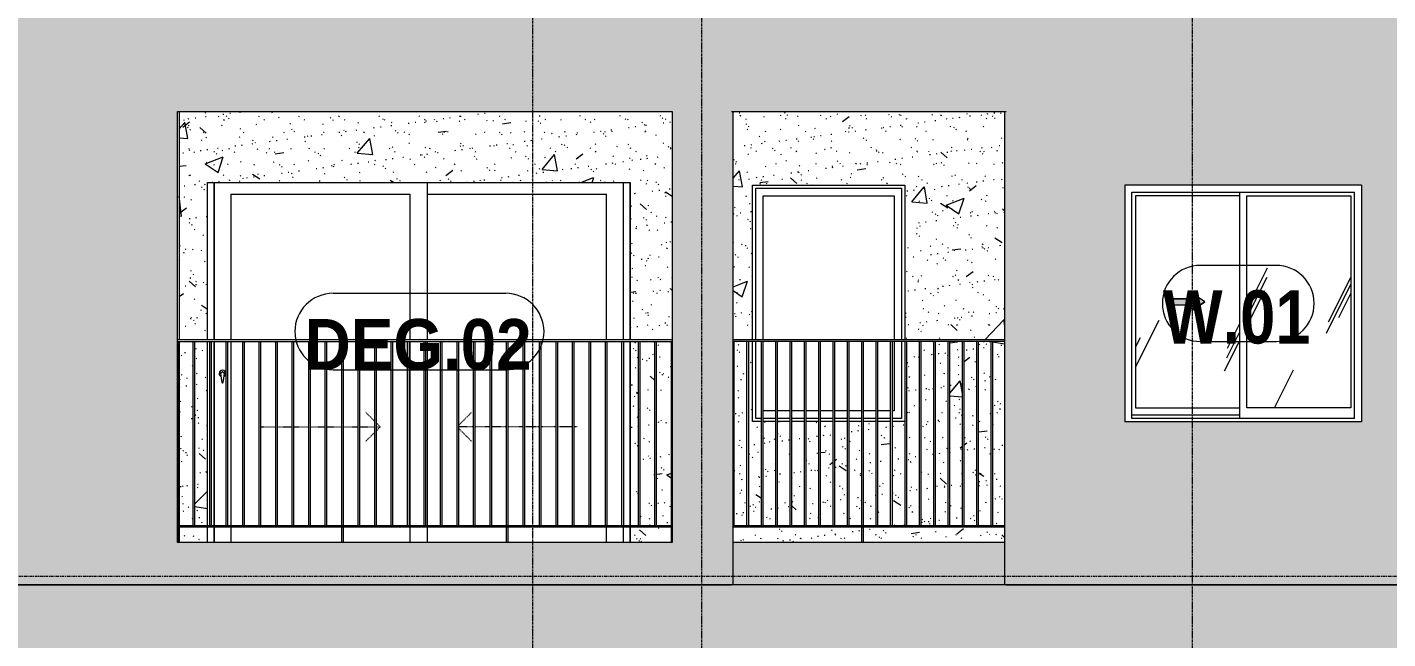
# Model space of a CAD drawing. Header units: millimetres. Extents: x 9199 to 175431, y -4466 to 35300.
# Drawn here: x 21548 to 29592, y 15430 to 19049 of the extents above; entities that cross this region are included whole.
import ezdxf

# ---------------------------------------------------------------- set-up
doc = ezdxf.new("R2010")
doc.units = ezdxf.units.MM
for name, pattern in [('1 NÉT CALL OUT', [6, 3, -3]), ('Centre', [31.75, 6.35, -4.7625, 15.875, -4.7625]), ('Dash', [6, 3, -3]), ('Grid Line', [22.225, 12.7, -3.175, 3.175, -3.175])]:
    doc.linetypes.add(name, pattern=pattern)
for name, color, linetype, lineweight in [('0-1', 7, 'Continuous', 5), ('A-DETL-GENF', 92, 'Continuous', 9), ('A-DETL-GENF-1', 92, '1 NÉT CALL OUT', 9), ('A-DOOR', 31, 'Continuous', 9), ('A-DOOR-FRAM', 31, 'Continuous', 9), ('A-DOOR-HDLN', 31, 'Dash', 18), ('A-DOOR-IDEN', 31, 'Continuous', 9), ('A-FLOR-HRAL', 11, 'Continuous', 9), ('A-FLOR-HRAL-1', 253, 'Continuous', 9), ('A-FLOR-LEVL-2', 51, 'Centre', 9), ('A-GLAZ', 151, 'Continuous', 9), ('A-GLAZ-1', 253, 'Continuous', 9), ('A-GLAZ-2', 7, 'Continuous', 9), ('A-GLAZ-3', 7, '1 NÉT CALL OUT', 9), ('A-GLAZ-IDEN', 152, 'Continuous', 9), ('A-WALL', 113, 'Continuous', 9), ('A-WALL-PATT', 111, 'Continuous', 9), ('A-WALL-PATT-1', 9, 'Continuous', 9), ('A-WALL-PATT-2', 111, 'Continuous', 5), ('I-WALL', 2, 'Continuous', 9), ('I-WALL-1', 7, 'Continuous', 9), ('S-GRID-1', 1, 'Grid Line', 9)]:
    doc.layers.add(name, color=color, linetype=linetype, lineweight=lineweight)
doc.styles.add('Arial_B_1', font='arialbd.ttf', dxfattribs={"width": 0.85, "height": 315})
doc.styles.add('Arial_B_2', font='arialbd.ttf', dxfattribs={"width": 0.9, "height": 300})
pattern_1 = [(50, (51388.9, 1200), (1093.104, -95.634), [114.3, -1257.3]), (355, (51388.9, 1200), (-211.457, 1146.34), [91.44, -1005.84]), (100.451, (51480, 1192), (881.656, 1050.7), [97.14, -1068.54]), (46.184, (51389, 1504.8), (1626.475, -252.257), [171.45, -1885.95]), (96.636, (51524.5, 1483.8), (1424.416, 1484.565), [145.71, -1602.81]), (351.184, (51389, 1504.8), (1424.43, 1484.55), [137.16, -1508.76]), (21, (51541.3, 1428.6), (909.686, -613.59), [114.3, -1257.3]), (326, (51541.3, 1428.6), (370.812, 1105.13), [91.44, -1005.84]), (71.451, (51617.1, 1377.5), (1280.503, 491.528), [97.14, -1068.54]), (37.5, (51388.93, 1200), (18.5313, 507.3303), [50.292, -943.356, 50.292, -970.788, -1009.65]), (37.5, (51388.93, 1200), (18.5313, 507.3303), [-2014.728, 50.292, -959.358]), (7.5, (51388.93, 1200), (400.918, 601.084), [50.292, -531.876, 50.292, -920.496, -384.81]), (7.5, (51388.93, 1200), (400.918, 601.084), [-1552.956, 50.292, -334.518]), (327.5, (51049.1, 1200), (813.545, -34.3737), [50.292, -330.708, 50.292, -1138.428, -1577.34]), (327.5, (51049.1, 1200), (813.545, -34.3737), [-1569.72, 50.292, -1527.048]), (317.5, (50896.7, 1200), (888.775, 152.56), [50.292, -445.008, 50.292, -739.14, -1120.14]), (317.5, (50896.7, 1200), (888.775, 152.56), [-1284.732, 50.292, -1069.848])]
pattern_2 = [(37.5, (51388.93, 1200), (-4.79953, 146.8239), [5.029, -110.795, 5.029, -124.511, -123.825]), (37.5, (51388.93, 1200), (-4.79953, 146.8239), [-245.364, 5.029, -118.796]), (7.5, (51388.93, 1200), (134.8574, 215.0472), [5.029, -57.455, 5.029, -99.365, -40.005]), (7.5, (51388.93, 1200), (134.8574, 215.0472), [-166.878, 5.029, -34.976]), (327.5, (51295.21, 1200), (237.29776, 0.4316), [5.029, -33.071, 5.029, -132.131, -179.07]), (327.5, (51295.21, 1200), (237.29776, 0.4316), [-175.26, 5.029, -174.041]), (317.5, (51295.2, 1200), (229.067, 66.8792), [5.029, -14.021, 5.029, -84.887, -102.87]), (317.5, (51295.2, 1200), (229.067, 66.8792), [-108.966, 5.029, -97.841])]
pattern_3 = [(63.435, (53179.2, 1304.34), (-0.001, 1524.001), [532.46, -2875.304]), (63.435, (51655.2, 1304.34), (-0.001, 1524.001), [532.46, -2875.304]), (63.435, (53908.74, 1598.8), (-0.001, 1524.001), [532.46, -2875.304]), (63.435, (52384.74, 1598.8), (-0.001, 1524.001), [532.46, -2875.304]), (63.435, (53798.3, 1494.84), (-0.001, 1524.001), [532.46, -2875.304]), (63.435, (52274.3, 1494.84), (-0.001, 1524.001), [532.46, -2875.304]), (63.435, (53685.8, 2090.1), (-0.001, 1524.001), [258.8, -3148.965]), (63.435, (52161.8, 2090.1), (-0.001, 1524.001), [258.8, -3148.965]), (63.435, (53612.15, 1997.95), (-0.001, 1524.001), [532.46, -2875.304]), (63.435, (52088.15, 1997.95), (-0.001, 1524.001), [532.46, -2875.304]), (63.435, (53625.14, 2064.1), (-0.001, 1524.001), [532.46, -2875.304]), (63.435, (52101.14, 2064.1), (-0.001, 1524.001), [532.46, -2875.304]), (63.435, (53010.3, 1773.94), (-0.001, 1524.001), [532.46, -2875.304]), (63.435, (51486.3, 1773.94), (-0.001, 1524.001), [532.46, -2875.304]), (63.435, (53023.3, 1851.9), (-0.001, 1524.001), [532.46, -2875.304]), (63.435, (51499.3, 1851.9), (-0.001, 1524.001), [532.46, -2875.304]), (63.435, (53026.8, 1908.1), (-0.001, 1524.001), [532.46, -2875.304]), (63.435, (51502.8, 1908.1), (-0.001, 1524.001), [532.46, -2875.304])]

# ---------------------------------------------------------------- blocks, each defined once
blk = doc.blocks.new('M_Fixed - 900 x 1400-901190-TKCS_MẶT ĐỨNG HƯỚNG ĐÔNG')
at = {"layer": 'A-GLAZ-2'}
for p, q in [((25855.9, 7000), (25855.9, 7896)), ((25855.9, 7896), (26717.9, 7896)), ((26717.9, 7896), (26717.9, 7000)), ((25899.9, 7000), (25899.9, 7852)), ((25899.9, 7852), (26673.9, 7852)), ((26673.9, 7852), (26673.9, 7000)), ((25855.9, 6534), (25855.9, 6990)), ((25899.9, 6578), (25899.9, 6990)), ((26673.9, 6990), (26673.9, 6578)), ((26717.9, 6990), (26717.9, 6534)), ((25888.4, 6534), (25855.9, 6534)), ((25973.3, 6534), (25898.4, 6534)), ((25973.3, 6578), (25899.9, 6578)), ((26058.3, 6578), (25983.3, 6578)), ((26058.3, 6534), (25983.3, 6534)), ((26143.2, 6578), (26068.3, 6578)), ((26143.2, 6534), (26068.3, 6534)), ((26228.2, 6578), (26153.2, 6578)), ((26228.2, 6534), (26153.2, 6534)), ((26313.1, 6578), (26238.2, 6578)), ((26313.1, 6534), (26238.2, 6534)), ((26398, 6578), (26323.1, 6578)), ((26398, 6534), (26323.1, 6534)), ((26483, 6578), (26408, 6578)), ((26483, 6534), (26408, 6534)), ((26567.9, 6578), (26493, 6578)), ((26567.9, 6534), (26493, 6534)), ((26652.9, 6578), (26577.9, 6578)), ((26652.9, 6534), (26577.9, 6534)), ((26673.9, 6578), (26662.9, 6578)), ((26717.9, 6534), (26662.9, 6534))]:
    blk.add_line(p, q, dxfattribs=at)
blk = doc.blocks.new('Railing - 10mm-901206-TKCS_MẶT ĐỨNG HƯỚNG ĐÔNG')
at = {"layer": 'A-FLOR-HRAL-1'}
for p, q in [((51816.4, 5900), (51816.4, 6990)), ((51826.4, 5900), (51826.4, 6990))]:
    blk.add_line(p, q, dxfattribs=at)
blk = doc.blocks.new('Railing - 50 x 10mm-901224-TKCS_MẶT ĐỨNG HƯỚNG ĐÔNG')
at = {"layer": 'A-FLOR-HRAL-1'}
for p, q in [((52580.9, 6990), (52590.9, 6990)), ((52580.9, 5800), (52580.9, 6990)), ((52590.9, 5800), (52590.9, 6990))]:
    blk.add_line(p, q, dxfattribs=at)
blk = doc.blocks.new('Railing - 10mm-V14-TKCS_MẶT ĐỨNG HƯỚNG ĐÔNG')
at = {"layer": 'A-FLOR-HRAL-1'}
blk.add_line((45145.352937, 5900), (45145.352937, 6990), dxfattribs=at)
blk = doc.blocks.new('Railing - Railing-884635-TKCS_MẶT ĐỨNG HƯỚNG ĐÔNG')
at = {"layer": 'A-FLOR-HRAL-1'}
for p, q in [((25721.9, 5900), (27326.9, 5900)), ((27326.9, 5890), (25721.9, 5890))]:
    blk.add_line(p, q, dxfattribs=at)
at = {"extrusion": (0, 0, -1), "zscale": -1}
for name, p in [('Railing - 10mm-V14-TKCS_MẶT ĐỨNG HƯỚNG ĐÔNG', (-70873.9, 0)), ('Railing - 10mm-901206-TKCS_MẶT ĐỨNG HƯỚNG ĐÔNG', (-77629.9, 0)), ('Railing - 10mm-901206-TKCS_MẶT ĐỨNG HƯỚNG ĐÔNG', (-77714.8, 0)), ('Railing - 10mm-901206-TKCS_MẶT ĐỨNG HƯỚNG ĐÔNG', (-77799.8, 0)), ('Railing - 10mm-901206-TKCS_MẶT ĐỨNG HƯỚNG ĐÔNG', (-77884.7, 0)), ('Railing - 10mm-901206-TKCS_MẶT ĐỨNG HƯỚNG ĐÔNG', (-77969.7, 0)), ('Railing - 10mm-901206-TKCS_MẶT ĐỨNG HƯỚNG ĐÔNG', (-78054.6, 0)), ('Railing - 10mm-901206-TKCS_MẶT ĐỨNG HƯỚNG ĐÔNG', (-78139.5, 0)), ('Railing - 10mm-901206-TKCS_MẶT ĐỨNG HƯỚNG ĐÔNG', (-78224.5, 0)), ('Railing - 50 x 10mm-901224-TKCS_MẶT ĐỨNG HƯỚNG ĐÔNG', (-79073.9, 0)), ('Railing - 10mm-901206-TKCS_MẶT ĐỨNG HƯỚNG ĐÔNG', (-78394.4, 0)), ('Railing - 10mm-901206-TKCS_MẶT ĐỨNG HƯỚNG ĐÔNG', (-78479.3, 0)), ('Railing - 10mm-901206-TKCS_MẶT ĐỨNG HƯỚNG ĐÔNG', (-78564.2, 0)), ('Railing - 10mm-901206-TKCS_MẶT ĐỨNG HƯỚNG ĐÔNG', (-78649.2, 0)), ('Railing - 10mm-901206-TKCS_MẶT ĐỨNG HƯỚNG ĐÔNG', (-78734.1, 0)), ('Railing - 10mm-901206-TKCS_MẶT ĐỨNG HƯỚNG ĐÔNG', (-78819.1, 0)), ('Railing - 10mm-901206-TKCS_MẶT ĐỨNG HƯỚNG ĐÔNG', (-78904, 0)), ('Railing - 10mm-901206-TKCS_MẶT ĐỨNG HƯỚNG ĐÔNG', (-78988.9, 0)), ('Railing - 10mm-901206-TKCS_MẶT ĐỨNG HƯỚNG ĐÔNG', (-79073.9, 0))]:
    blk.add_blockref(name, p, dxfattribs=at)
blk = doc.blocks.new('Top Rail Type - Top Rail_Internal_-884636-TKCS_MẶT ĐỨNG HƯỚNG ĐÔNG')
at = {"layer": 'A-FLOR-HRAL-1'}
for p, q in [((27326.9, 7000), (25721.9, 7000)), ((27326.9, 6990), (25721.9, 6990))]:
    blk.add_line(p, q, dxfattribs=at)
blk = doc.blocks.new('NCV_TKTC_TANG 5_rvt-1-TKCS_MẶT ĐỨNG HƯỚNG ĐÔNG')
at = {"layer": 'A-WALL-PATT-1'}
h = blk.add_hatch(dxfattribs=at)
h.set_pattern_fill('FP_2', color=256, style=0, pattern_type=2)
h.set_pattern_definition(pattern_1)
h.paths.add_polyline_path([(25356.9, 16000), (25356.9, 16090), (25113.5, 16090), (25113.5, 16000)])
h.paths.add_polyline_path([(22457.9, 16000), (22613.5, 16000), (22613.5, 16090), (22446.9, 16090), (22446.9, 16000)])
h.paths.add_polyline_path([(25172, 16100), (25259.5, 16100), (25259.5, 17190), (25172, 17190), (25172, 16131.9)])
h.paths.add_polyline_path([(22613.5, 16100), (22613.5, 17190), (22539.8, 17190), (22539.8, 16100)])
h.paths.add_polyline_path([(25162, 16100), (25162, 17190), (25113.5, 17190), (25113.5, 16100)])
h.paths.add_polyline_path([(22529.8, 16100), (22529.8, 17190), (22446.9, 17190), (22446.9, 16100), (22518.8, 16100)])
h.paths.add_polyline_path([(25269.5, 16100), (25356.9, 16100), (25356.9, 17190), (25269.5, 17190), (25269.5, 16803.4)])
h.paths.add_polyline_path([(22545.6, 17200), (22613.5, 17200), (22613.5, 18130), (25113.5, 18130), (25113.5, 17200), (25361.9, 17200), (25361.9, 18550), (22446.9, 18550), (22446.9, 17200)])
h = blk.add_hatch(dxfattribs=at)
h.set_pattern_fill('FP_3', color=256, style=0, pattern_type=2)
h.set_pattern_definition(pattern_2)
h.paths.add_polyline_path([(25356.9, 16000), (25356.9, 16090), (25113.5, 16090), (25113.5, 16000)])
h.paths.add_polyline_path([(22457.9, 16000), (22613.5, 16000), (22613.5, 16090), (22446.9, 16090), (22446.9, 16000)])
h.paths.add_polyline_path([(25172, 16100), (25259.5, 16100), (25259.5, 17190), (25172, 17190), (25172, 16131.9)])
h.paths.add_polyline_path([(22613.5, 16100), (22613.5, 17190), (22539.8, 17190), (22539.8, 16100)])
h.paths.add_polyline_path([(25162, 16100), (25162, 17190), (25113.5, 17190), (25113.5, 16100)])
h.paths.add_polyline_path([(22529.8, 16100), (22529.8, 17190), (22446.9, 17190), (22446.9, 16100), (22518.8, 16100)])
h.paths.add_polyline_path([(25269.5, 16100), (25356.9, 16100), (25356.9, 17190), (25269.5, 17190), (25269.5, 16803.4)])
h.paths.add_polyline_path([(22545.6, 17200), (22613.5, 17200), (22613.5, 18130), (25113.5, 18130), (25113.5, 17200), (25361.9, 17200), (25361.9, 18550), (22446.9, 18550), (22446.9, 17200)])
h = blk.add_hatch(dxfattribs=at)
h.set_pattern_fill('FP_2', color=256, style=0, pattern_type=2)
h.set_pattern_definition(pattern_1)
h.paths.add_polyline_path([(25721.9, 16000), (26483, 16000), (26483, 16090), (25721.9, 16090), (25721.9, 16031.2)])
h.paths.add_polyline_path([(26791.7, 16000), (27326.9, 16000), (27326.9, 16090), (26493, 16090), (26493, 16000)])
h.paths.add_polyline_path([(26662.9, 16100), (26737.8, 16100), (26736.9, 16715), (26662.9, 16715), (26662.9, 16651.9)])
h.paths.add_polyline_path([(26747.8, 16100), (26822.7, 16100), (26822.7, 17190), (26747.8, 17190), (26747.8, 16699.1)])
h.paths.add_polyline_path([(26652.9, 16100), (26652.9, 16715), (26577.9, 16715), (26577.9, 16100)])
h.paths.add_polyline_path([(25803.5, 16100), (25803.5, 17190), (25728.5, 17190), (25728.5, 16100), (25755.2, 16100)])
h.paths.add_polyline_path([(25813.5, 16100), (25888.4, 16100), (25888.4, 16715), (25836.9, 16715), (25836.9, 17190), (25813.5, 17190), (25813.5, 16538.5)])
h.paths.add_polyline_path([(26567.9, 16100), (26567.9, 16715), (26493, 16715), (26493, 16100)])
h.paths.add_polyline_path([(25898.4, 16100), (25973.3, 16100), (25973.3, 16715), (25898.4, 16715)])
h.paths.add_polyline_path([(26015.3, 16100), (26058.3, 16100), (26058.3, 16715), (25983.3, 16715), (25983.3, 16100)])
h.paths.add_polyline_path([(26408, 16100), (26483, 16100), (26483, 16715), (26408, 16715), (26408, 16434.7)])
h.paths.add_polyline_path([(26398, 16100), (26398, 16715), (26323.1, 16715), (26323.1, 16100)])
h.paths.add_polyline_path([(26313.1, 16100), (26313.1, 16715), (26238.2, 16715), (26238.2, 16100)])
h.paths.add_polyline_path([(26228.2, 16100), (26228.2, 16715), (26153.2, 16715), (26153.2, 16100)])
h.paths.add_polyline_path([(27326.9, 16100), (27326.9, 17190), (27257.4, 17190), (27257.4, 16100), (27261.8, 16100)])
h.paths.add_polyline_path([(26143.2, 16100), (26143.2, 16715), (26068.3, 16715), (26068.3, 16100)])
h.paths.add_polyline_path([(26832.7, 16100), (26907.7, 16100), (26907.7, 17190), (26832.7, 17190), (26832.7, 16574.5)])
h.paths.add_polyline_path([(26992.6, 16100), (26992.6, 17190), (26917.7, 17190), (26917.7, 16100)])
h.paths.add_polyline_path([(27002.6, 16100), (27077.6, 16100), (27077.6, 17190), (27002.6, 17190), (27002.6, 16325.5)])
h.paths.add_polyline_path([(27087.6, 16100), (27162.5, 16100), (27162.5, 17190), (27087.6, 17190), (27087.6, 16200.9)])
h.paths.add_polyline_path([(27172.5, 16100), (27247.4, 16100), (27247.4, 17190), (27172.5, 17190), (27172.5, 16442.9)])
h.paths.add_polyline_path([(25733.6, 17200), (25836.9, 17200), (25836.9, 18115), (26736.9, 18115), (26736.9, 17200), (27326.9, 17200), (27326.9, 18550), (25721.9, 18550), (25721.9, 17200)])
h = blk.add_hatch(dxfattribs=at)
h.set_pattern_fill('FP_3', color=256, style=0, pattern_type=2)
h.set_pattern_definition(pattern_2)
h.paths.add_polyline_path([(25721.9, 16000), (26483, 16000), (26483, 16090), (25721.9, 16090), (25721.9, 16031.2)])
h.paths.add_polyline_path([(26791.7, 16000), (27326.9, 16000), (27326.9, 16090), (26493, 16090), (26493, 16000)])
h.paths.add_polyline_path([(26662.9, 16100), (26737.8, 16100), (26736.9, 16715), (26662.9, 16715), (26662.9, 16651.9)])
h.paths.add_polyline_path([(26747.8, 16100), (26822.7, 16100), (26822.7, 17190), (26747.8, 17190), (26747.8, 16699.1)])
h.paths.add_polyline_path([(26652.9, 16100), (26652.9, 16715), (26577.9, 16715), (26577.9, 16100)])
h.paths.add_polyline_path([(25803.5, 16100), (25803.5, 17190), (25728.5, 17190), (25728.5, 16100), (25755.2, 16100)])
h.paths.add_polyline_path([(25813.5, 16100), (25888.4, 16100), (25888.4, 16715), (25836.9, 16715), (25836.9, 17190), (25813.5, 17190), (25813.5, 16538.5)])
h.paths.add_polyline_path([(26567.9, 16100), (26567.9, 16715), (26493, 16715), (26493, 16100)])
h.paths.add_polyline_path([(25898.4, 16100), (25973.3, 16100), (25973.3, 16715), (25898.4, 16715)])
h.paths.add_polyline_path([(26015.3, 16100), (26058.3, 16100), (26058.3, 16715), (25983.3, 16715), (25983.3, 16100)])
h.paths.add_polyline_path([(26408, 16100), (26483, 16100), (26483, 16715), (26408, 16715), (26408, 16434.7)])
h.paths.add_polyline_path([(26398, 16100), (26398, 16715), (26323.1, 16715), (26323.1, 16100)])
h.paths.add_polyline_path([(26313.1, 16100), (26313.1, 16715), (26238.2, 16715), (26238.2, 16100)])
h.paths.add_polyline_path([(26228.2, 16100), (26228.2, 16715), (26153.2, 16715), (26153.2, 16100)])
h.paths.add_polyline_path([(27326.9, 16100), (27326.9, 17190), (27257.4, 17190), (27257.4, 16100), (27261.8, 16100)])
h.paths.add_polyline_path([(26143.2, 16100), (26143.2, 16715), (26068.3, 16715), (26068.3, 16100)])
h.paths.add_polyline_path([(26832.7, 16100), (26907.7, 16100), (26907.7, 17190), (26832.7, 17190), (26832.7, 16574.5)])
h.paths.add_polyline_path([(26992.6, 16100), (26992.6, 17190), (26917.7, 17190), (26917.7, 16100)])
h.paths.add_polyline_path([(27002.6, 16100), (27077.6, 16100), (27077.6, 17190), (27002.6, 17190), (27002.6, 16325.5)])
h.paths.add_polyline_path([(27087.6, 16100), (27162.5, 16100), (27162.5, 17190), (27087.6, 17190), (27087.6, 16200.9)])
h.paths.add_polyline_path([(27172.5, 16100), (27247.4, 16100), (27247.4, 17190), (27172.5, 17190), (27172.5, 16442.9)])
h.paths.add_polyline_path([(25733.6, 17200), (25836.9, 17200), (25836.9, 18115), (26736.9, 18115), (26736.9, 17200), (27326.9, 17200), (27326.9, 18550), (25721.9, 18550), (25721.9, 17200)])
at = {"layer": 'I-WALL-1'}
for p, q in [((22446.9, 18550), (22446.9, 17200)), ((22613.5, 17200), (22613.5, 18130)), ((22613.5, 18130), (25113.5, 18130)), ((25113.5, 18130), (25113.5, 17200)), ((25836.9, 17200), (25836.9, 18115)), ((25836.9, 18115), (26736.9, 18115)), ((26736.9, 18115), (26736.9, 17200)), ((22446.9, 17190), (22446.9, 16100)), ((22613.5, 16100), (22613.5, 17190)), ((25113.5, 17190), (25113.5, 16100)), ((25836.9, 16715), (25836.9, 17190)), ((26736.9, 17190), (26736.9, 16715)), ((25888.4, 16715), (25836.9, 16715)), ((25973.3, 16715), (25898.4, 16715)), ((26058.3, 16715), (25983.3, 16715)), ((26143.2, 16715), (26068.3, 16715)), ((26228.2, 16715), (26153.2, 16715)), ((26313.1, 16715), (26238.2, 16715)), ((26398, 16715), (26323.1, 16715)), ((26483, 16715), (26408, 16715)), ((26567.9, 16715), (26493, 16715)), ((26652.9, 16715), (26577.9, 16715)), ((26736.9, 16715), (26662.9, 16715)), ((22446.9, 16090), (22446.9, 16000)), ((22613.5, 16000), (22613.5, 16090)), ((25113.5, 16090), (25113.5, 16000))]:
    blk.add_line(p, q, dxfattribs=at)
at = {"layer": 'A-FLOR-HRAL-1'}
for name in ['Top Rail Type - Top Rail_Internal_-884636-TKCS_MẶT ĐỨNG HƯỚNG ĐÔNG', 'Railing - Railing-884635-TKCS_MẶT ĐỨNG HƯỚNG ĐÔNG']:
    blk.add_blockref(name, (0, 10200), dxfattribs=at)
at = {"layer": 'A-GLAZ-1'}
blk.add_blockref('M_Fixed - 900 x 1400-901190-TKCS_MẶT ĐỨNG HƯỚNG ĐÔNG', (0, 10200), dxfattribs=at)
blk = doc.blocks.new('1_FAMILY RVT - W01-WxH 1400x1400xmm-V71-TKCS_MẶT ĐỨNG HƯỚNG ĐÔNG')
at = {"layer": 'A-DETL-GENF-1'}
blk.add_hatch(color=256, dxfattribs=at).paths.add_polyline_path([(28441.9, 17376.5), (28509.6, 17423.9), (28441.9, 17471.4), (28441.9, 17440.9), (28306.4, 17440.9), (28306.4, 17407), (28441.9, 17407)])
at = {"layer": 'A-GLAZ'}
h = blk.add_hatch(dxfattribs=at)
h.set_pattern_fill('FP_1', color=256, style=0, pattern_type=2)
h.set_pattern_definition(pattern_3)
h.paths.add_polyline_path([(28715.1, 16797), (28715.1, 18050.9), (28100.9, 18050.9), (28100.9, 16797)])
h.paths.add_polyline_path([(28441.9, 17376.5), (28441.9, 17407), (28306.4, 17407), (28306.4, 17440.9), (28441.9, 17440.9), (28441.9, 17471.4), (28509.6, 17423.9), (28485.4, 17407)])
h = blk.add_hatch(dxfattribs=at)
h.set_pattern_fill('FP_1', color=256, style=0, pattern_type=2)
h.set_pattern_definition(pattern_3)
h.paths.add_polyline_path([(29373.9, 16797), (29373.9, 18050.9), (28759.6, 18050.9), (28759.6, 16797)])
at = {"layer": 'A-DETL-GENF'}
for p, q in [((28441.9, 17471.4), (28441.9, 17440.9)), ((28509.6, 17423.9), (28441.9, 17471.4)), ((28509.6, 17423.9), (28441.9, 17471.4)), ((28441.9, 17471.4), (28441.9, 17440.9)), ((28306.4, 17440.9), (28306.4, 17407)), ((28306.4, 17440.9), (28441.9, 17440.9)), ((28441.9, 17440.9), (28306.4, 17440.9)), ((28306.4, 17440.9), (28306.4, 17407)), ((28306.4, 17407), (28441.9, 17407)), ((28306.4, 17407), (28441.9, 17407)), ((28509.6, 17423.9), (28441.9, 17376.5)), ((28441.9, 17376.5), (28509.6, 17423.9)), ((28441.9, 17407), (28441.9, 17376.5)), ((28441.9, 17407), (28441.9, 17376.5))]:
    blk.add_line(p, q, dxfattribs=at)
at = {"layer": 'A-GLAZ'}
for p, q in [((29437.4, 18114.4), (28037.4, 18114.4)), ((28037.4, 18114.4), (28037.4, 16714.4)), ((29437.4, 18114.4), (29437.4, 16714.4)), ((28078.3, 18073.5), (29396.4, 18073.5)), ((28078.3, 16733.5), (28078.3, 18073.5)), ((28100.9, 18050.9), (28100.9, 16797)), ((28715.1, 18050.9), (28100.9, 18050.9)), ((28715.1, 18073.5), (28715.1, 16733.5)), ((28759.6, 16797), (28759.6, 18050.9)), ((28759.6, 18050.9), (29373.9, 18050.9)), ((29373.9, 18050.9), (29373.9, 16797)), ((29396.4, 16733.5), (29396.4, 18073.5)), ((28715.1, 16752.5), (28078.3, 16752.5)), ((28715.1, 16752.5), (28078.3, 16752.5)), ((29396.4, 16733.5), (28078.3, 16733.5)), ((28100.9, 16797), (28715.1, 16797)), ((29373.9, 16797), (28759.6, 16797)), ((29437.4, 16714.4), (28037.4, 16714.4))]:
    blk.add_line(p, q, dxfattribs=at)
blk = doc.blocks.new('Railing - 10mm-1251313-TKCS_MẶT ĐỨNG HƯỚNG ĐÔNG')
at = {"layer": 'A-FLOR-HRAL'}
for p, q in [((70204.4, 2500), (70204.4, 3590)), ((70214.4, 2500), (70214.4, 3590))]:
    blk.add_line(p, q, dxfattribs=at)
blk = doc.blocks.new('Railing - 50 x 10mm-V52-TKCS_MẶT ĐỨNG HƯỚNG ĐÔNG')
at = {"layer": 'A-FLOR-HRAL'}
for p, q in [((71081.4, 6990), (71091.4, 6990)), ((71081.4, 5800), (71081.4, 6990)), ((71091.4, 5800), (71091.4, 6990))]:
    blk.add_line(p, q, dxfattribs=at)
blk = doc.blocks.new('Railing - 50 x 10mm-V59-TKCS_MẶT ĐỨNG HƯỚNG ĐÔNG')
at = {"layer": 'A-FLOR-HRAL'}
for p in [(22436.9, 6990), (22442.4, 5800)]:
    blk.add_line(p, (22442.4, 6990), dxfattribs=at)
blk = doc.blocks.new('Railing - 50 x 10mm-V58-TKCS_MẶT ĐỨNG HƯỚNG ĐÔNG')
at = {"layer": 'A-FLOR-HRAL'}
for p, q in [((33481.9, 6990), (33486.9, 6990)), ((33481.9, 5800), (33481.9, 6990))]:
    blk.add_line(p, q, dxfattribs=at)
blk = doc.blocks.new('Railing - Railing-3262956-TKCS_MẶT ĐỨNG HƯỚNG ĐÔNG')
at = {"layer": 'A-FLOR-HRAL'}
for p, q in [((22437.4, 16090), (22437.4, 16100)), ((22437.4, 16100), (25361.9, 16100)), ((25361.9, 16090), (22437.4, 16090))]:
    blk.add_line(p, q, dxfattribs=at)
for name, p in [('Railing - 50 x 10mm-V59-TKCS_MẶT ĐỨNG HƯỚNG ĐÔNG', (0, 10200)), ('Railing - 10mm-1251313-TKCS_MẶT ĐỨNG HƯỚNG ĐÔNG', (-47674.5, 13600)), ('Railing - 10mm-1251313-TKCS_MẶT ĐỨNG HƯỚNG ĐÔNG', (-47577, 13600)), ('Railing - 10mm-1251313-TKCS_MẶT ĐỨNG HƯỚNG ĐÔNG', (-47479.6, 13600)), ('Railing - 10mm-1251313-TKCS_MẶT ĐỨNG HƯỚNG ĐÔNG', (-47382.1, 13600)), ('Railing - 10mm-1251313-TKCS_MẶT ĐỨNG HƯỚNG ĐÔNG', (-47284.6, 13600)), ('Railing - 10mm-1251313-TKCS_MẶT ĐỨNG HƯỚNG ĐÔNG', (-47187.1, 13600)), ('Railing - 10mm-1251313-TKCS_MẶT ĐỨNG HƯỚNG ĐÔNG', (-47089.6, 13600)), ('Railing - 10mm-1251313-TKCS_MẶT ĐỨNG HƯỚNG ĐÔNG', (-46992.1, 13600)), ('Railing - 10mm-1251313-TKCS_MẶT ĐỨNG HƯỚNG ĐÔNG', (-46894.6, 13600)), ('Railing - 50 x 10mm-V52-TKCS_MẶT ĐỨNG HƯỚNG ĐÔNG', (-47674.2, 10200)), ('Railing - 10mm-1251313-TKCS_MẶT ĐỨNG HƯỚNG ĐÔNG', (-46699.7, 13600)), ('Railing - 10mm-1251313-TKCS_MẶT ĐỨNG HƯỚNG ĐÔNG', (-46602.2, 13600)), ('Railing - 10mm-1251313-TKCS_MẶT ĐỨNG HƯỚNG ĐÔNG', (-46504.7, 13600)), ('Railing - 10mm-1251313-TKCS_MẶT ĐỨNG HƯỚNG ĐÔNG', (-46407.2, 13600)), ('Railing - 10mm-1251313-TKCS_MẶT ĐỨNG HƯỚNG ĐÔNG', (-46309.7, 13600)), ('Railing - 10mm-1251313-TKCS_MẶT ĐỨNG HƯỚNG ĐÔNG', (-46212.2, 13600)), ('Railing - 10mm-1251313-TKCS_MẶT ĐỨNG HƯỚNG ĐÔNG', (-46114.8, 13600)), ('Railing - 10mm-1251313-TKCS_MẶT ĐỨNG HƯỚNG ĐÔNG', (-46017.3, 13600)), ('Railing - 10mm-1251313-TKCS_MẶT ĐỨNG HƯỚNG ĐÔNG', (-45919.8, 13600)), ('Railing - 50 x 10mm-V52-TKCS_MẶT ĐỨNG HƯỚNG ĐÔNG', (-46699.3, 10200)), ('Railing - 10mm-1251313-TKCS_MẶT ĐỨNG HƯỚNG ĐÔNG', (-45724.8, 13600)), ('Railing - 10mm-1251313-TKCS_MẶT ĐỨNG HƯỚNG ĐÔNG', (-45627.3, 13600)), ('Railing - 10mm-1251313-TKCS_MẶT ĐỨNG HƯỚNG ĐÔNG', (-45529.8, 13600)), ('Railing - 10mm-1251313-TKCS_MẶT ĐỨNG HƯỚNG ĐÔNG', (-45432.4, 13600)), ('Railing - 10mm-1251313-TKCS_MẶT ĐỨNG HƯỚNG ĐÔNG', (-45334.9, 13600)), ('Railing - 10mm-1251313-TKCS_MẶT ĐỨNG HƯỚNG ĐÔNG', (-45237.4, 13600)), ('Railing - 10mm-1251313-TKCS_MẶT ĐỨNG HƯỚNG ĐÔNG', (-45139.9, 13600)), ('Railing - 10mm-1251313-TKCS_MẶT ĐỨNG HƯỚNG ĐÔNG', (-45042.4, 13600)), ('Railing - 10mm-1251313-TKCS_MẶT ĐỨNG HƯỚNG ĐÔNG', (-44944.9, 13600)), ('Railing - 50 x 10mm-V58-TKCS_MẶT ĐỨNG HƯỚNG ĐÔNG', (-8125, 10200))]:
    blk.add_blockref(name, p)
blk = doc.blocks.new('Top Rail Type - Top Rail_Internal_-3262959-TKCS_MẶT ĐỨNG HƯỚNG ĐÔNG')
at = {"layer": 'A-FLOR-HRAL'}
for p, q in [((22437.4, 17190), (22437.4, 17200)), ((25361.9, 17200), (22437.4, 17200)), ((22437.4, 17190), (25361.9, 17190))]:
    blk.add_line(p, q, dxfattribs=at)
blk = doc.blocks.new('DEG_02-DEG_03 - DEG_02-2500x2400mm-CỬA ĐI 02 CÁNH TRƯỢT-V66-TKCS_MẶT ĐỨNG HƯỚNG ĐÔNG')
at = {"layer": 'A-DOOR'}
for p, q in [((22652.4, 7000), (22652.4, 7930)), ((23912.4, 7930), (23912.4, 7000)), ((22752.4, 7860), (23812.4, 7860)), ((22752.4, 7860), (22752.4, 7000)), ((23812.4, 7000), (23812.4, 7860)), ((23912.4, 7860), (24972.4, 7860)), ((24972.4, 7000), (24972.4, 7860)), ((22652.4, 5900), (22652.4, 6990)), ((22752.4, 6990), (22752.4, 5900)), ((23812.4, 5900), (23812.4, 6990)), ((23912.4, 6990), (23912.4, 5900)), ((22652.4, 5800), (22652.4, 5890)), ((22752.4, 5890), (22752.4, 5800)), ((23812.4, 5800), (23812.4, 5890)), ((23912.4, 5890), (23912.4, 5800)), ((24972.4, 5800), (24972.4, 5890))]:
    blk.add_line(p, q, dxfattribs=at)
at = {"layer": 'A-DOOR', "flags": 128}
blk.add_lwpolyline([(22703.9, 6808.7), (22703.9, 6808.7), (22703.9, 6808.7), (22703.8, 6808.7), (22703.8, 6808.7), (22703.8, 6808.7), (22703.8, 6808.7), (22703.8, 6808.7), (22703.8, 6808.7), (22703.7, 6808.7), (22703.7, 6808.7), (22703.7, 6808.7), (22703.7, 6808.7), (22703.6, 6808.7), (22703.6, 6808.7), (22703.6, 6808.7), (22703.5, 6808.7), (22703.5, 6808.7), (22703.5, 6808.7), (22703.4, 6808.7), (22703.4, 6808.7), (22703.3, 6808.7), (22703.3, 6808.7), (22703.2, 6808.7), (22703.2, 6808.7), (22703.1, 6808.7), (22703.1, 6808.7), (22703, 6808.7), (22703, 6808.7), (22702.9, 6808.7), (22702.9, 6808.7), (22702.8, 6808.7), (22702.7, 6808.7), (22702.7, 6808.7), (22702.6, 6808.7), (22702.6, 6808.7), (22702.5, 6808.7), (22702.4, 6808.7), (22702.4, 6808.7), (22702.3, 6808.7), (22702.3, 6808.7), (22702.2, 6808.7), (22702.1, 6808.7), (22702.1, 6808.7), (22702, 6808.7), (22702, 6808.7), (22701.9, 6808.7), (22701.8, 6808.7), (22701.8, 6808.7), (22701.7, 6808.7), (22701.7, 6808.7), (22701.6, 6808.7), (22701.6, 6808.7), (22701.5, 6808.7), (22701.5, 6808.7), (22701.4, 6808.7), (22701.4, 6808.7), (22701.3, 6808.7), (22701.3, 6808.7), (22701.3, 6808.7), (22701.2, 6808.7), (22701.2, 6808.7), (22701.1, 6808.7), (22701.1, 6808.7), (22701.1, 6808.7), (22701, 6808.7), (22701, 6808.7), (22701, 6808.7), (22701, 6808.7), (22700.9, 6808.7), (22700.9, 6808.7), (22700.9, 6808.7), (22700.9, 6808.7), (22700.9, 6808.7), (22700.9, 6808.7), (22700.9, 6808.7), (22700.9, 6808.7)], dxfattribs=at)
at = {"layer": 'A-DOOR'}
for centre, radius, start, end in [((22702.4, 6800), 20, 0, 180), ((22702.4, 6800), 20, 180, 240), ((22700.9, 6799.2), 9.45, 90, 180), ((22856.2, 6799.2), 164.8, 180, 199.13397), ((22703.9, 6799.2), 9.45, 0, 90), ((22548.6, 6799.2), 164.8, 340.86603, 0), ((22702.4, 6800), 20, 300, 360), ((22702.7, 6746), 2.34, 199.13397, 261.03098), ((22702, 6746), 2.34, 278.96902, 340.86603)]:
    blk.add_arc(centre, radius, start, end, dxfattribs=at)
at = {"layer": 'A-DOOR-FRAM'}
for p, q in [((22652.4, 7930), (22652.4, 7000)), ((25072.4, 7930), (25072.4, 7000)), ((25112.4, 7000), (25112.4, 7930)), ((22652.4, 6990), (22652.4, 5900)), ((25112.4, 5900), (25112.4, 6990)), ((22652.4, 5890), (22652.4, 5800)), ((25072.4, 5890), (25072.4, 5800)), ((25112.4, 5800), (25112.4, 5890))]:
    blk.add_line(p, q, dxfattribs=at)
at = {"layer": 'A-DOOR-HDLN'}
for p, q in [((23602.2, 6517.2), (23550.3, 6569.1)), ((24099.6, 6494.2), (24174.5, 6569.1)), ((22929.8, 6484.2), (23017.3, 6484.2)), ((23027.3, 6484.2), (23114.8, 6484.2)), ((23124.8, 6484.2), (23212.2, 6484.2)), ((23222.2, 6484.2), (23309.7, 6484.2)), ((23319.7, 6484.2), (23407.2, 6484.2)), ((23417.2, 6484.2), (23504.7, 6484.2)), ((23514.7, 6484.2), (23602.2, 6484.2)), ((23602.2, 6451.3), (23550.3, 6399.4)), ((23635.1, 6484.2), (23612.2, 6507.2)), ((23635.1, 6484.2), (23612.2, 6461.3)), ((23612.2, 6484.2), (23635.1, 6484.2)), ((24187.1, 6484.2), (24099.6, 6484.2)), ((24099.6, 6474.2), (24174.5, 6399.4)), ((24284.6, 6484.2), (24197.1, 6484.2)), ((24382.1, 6484.2), (24294.6, 6484.2)), ((24479.6, 6484.2), (24392.1, 6484.2)), ((24577, 6484.2), (24489.6, 6484.2)), ((24674.5, 6484.2), (24587, 6484.2)), ((24772, 6484.2), (24684.5, 6484.2)), ((24799.6, 6484.2), (24782, 6484.2))]:
    blk.add_line(p, q, dxfattribs=at)
blk = doc.blocks.new('STN_Door Tag - STN_Door Tag-1788670-TKCS_MẶT ĐỨNG HƯỚNG ĐÔNG')
at = {"layer": 'A-DOOR-IDEN'}
for p, q in [((34026.9, 2034.3), (35047, 2034.3)), ((34026.9, 1581.5), (35047, 1581.5))]:
    blk.add_line(p, q, dxfattribs=at)
for centre, start, end in [((34026.9, 1807.9), 90, 270), ((35047, 1807.9), 270, 90)]:
    blk.add_arc(centre, 226.4, start, end, dxfattribs=at)
blk = doc.blocks.new('SSA-WINDOW TAG - 10-2062020-TKCS_MẶT ĐỨNG HƯỚNG ĐÔNG')
at = {"layer": 'A-GLAZ-IDEN'}
for p, q in [((75129.8, 10839.4), (74682.2, 10839.4)), ((74682.2, 10389.4), (75129.8, 10389.4))]:
    blk.add_line(p, q, dxfattribs=at)
for centre, start, end in [((74682.2, 10614.4), 90, 270), ((75129.8, 10614.4), 270, 90)]:
    blk.add_arc(centre, 225, start, end, dxfattribs=at)

msp = doc.modelspace()

# ---------------------------------------------------------------- hatches: boundary and pattern name
at = {"layer": 'A-WALL-PATT'}
msp.add_hatch(color=256, dxfattribs=at).paths.add_polyline_path([(25721.9, 15750), (27326.9, 15750), (27326.9, 16000), (25721.9, 16000), (25721.9, 15762.5)])
at = {"layer": 'A-WALL-PATT-2'}
h = msp.add_hatch(color=256, dxfattribs=at)
h.paths.add_polyline_path([(19136.9, 15750), (22232.4, 15750), (22232.4, 19150), (19136.9, 19150), (19136.9, 18550), (19126.9, 18550), (19126.9, 15750)])
h.paths.add_polyline_path([(19837.4, 16714.4), (19837.4, 18114.4), (21237.4, 18114.4), (21237.4, 16714.4), (19878.3, 16714.4)])
h = msp.add_hatch(color=256, dxfattribs=at)
h.paths.add_polyline_path([(22232.4, 15750), (25721.9, 15750), (25721.9, 18550), (25711.9, 18550), (25711.9, 19150), (22232.4, 19150), (22232.4, 16803.4)])
h.paths.add_polyline_path([(22436.9, 16000), (22436.9, 18550), (25361.9, 18550), (25361.9, 16000), (23617.2, 16000)])
for points in [[(25733.6, 18550), (27336.9, 18550), (27336.9, 19150), (25711.9, 19150), (25711.9, 18550)], [(25733.6, 15150), (27336.9, 15150), (27336.9, 15750), (25711.9, 15750), (25711.9, 15150)]]:
    msp.add_hatch(color=256, dxfattribs=at).paths.add_polyline_path(points)
h = msp.add_hatch(color=256, dxfattribs=at)
h.paths.add_polyline_path([(27336.9, 15750), (30437.4, 15750), (30437.4, 19150), (27336.9, 19150), (27336.9, 18550), (27326.9, 18550), (27326.9, 15750)])
h.paths.add_polyline_path([(29437.4, 16714.4), (28037.4, 16714.4), (28037.4, 18114.4), (29437.4, 18114.4), (29437.4, 16733.5)])
h = msp.add_hatch(color=256, dxfattribs=at)
h.paths.add_polyline_path([(19136.9, 12350), (22237.4, 12350), (22237.4, 15750), (19136.9, 15750), (19136.9, 15150), (19126.9, 15150), (19126.9, 12350)])
h.paths.add_polyline_path([(19837.4, 13314.4), (19837.4, 14714.4), (21237.4, 14714.4), (21237.4, 13314.4), (19878.3, 13314.4)])
h = msp.add_hatch(color=256, dxfattribs=at)
h.paths.add_polyline_path([(23617.2, 12350), (25721.9, 12350), (25721.9, 15150), (25711.9, 15150), (25711.9, 15750), (22237.4, 15750), (22237.4, 12350)])
h.paths.add_polyline_path([(25361.9, 12600), (22436.9, 12600), (22436.9, 15150), (25361.9, 15150), (25361.9, 13557.3)])
h = msp.add_hatch(color=256, dxfattribs=at)
h.paths.add_polyline_path([(27326.9, 12350), (30437.4, 12350), (30437.4, 15750), (27336.9, 15750), (27336.9, 15150), (27326.9, 15150), (27326.9, 12475.3)])
h.paths.add_polyline_path([(28037.4, 13314.4), (28037.4, 14714.4), (29437.4, 14714.4), (29437.4, 13314.4), (28078.3, 13314.4)])

# ---------------------------------------------------------------- linework, layer by layer
at = {"layer": 'A-FLOR-LEVL-2'}
msp.add_line((9199.1, 15800), (84597.8, 15800), dxfattribs=at)
at = {"layer": 'A-WALL'}
for p, q in [((22436.9, 18550), (25361.9, 18550)), ((22436.9, 16000), (22436.9, 18550)), ((25361.9, 18550), (25361.9, 16000)), ((25721.9, 15750), (25721.9, 18550)), ((27326.9, 18550), (27326.9, 15750)), ((25361.9, 16000), (22436.9, 16000)), ((19136.9, 15750), (25711.9, 15750)), ((25711.9, 15750), (19136.9, 15750)), ((27336.9, 15750), (33841.9, 15750)), ((33841.9, 15750), (27336.9, 15750))]:
    msp.add_line(p, q, dxfattribs=at)
at = {"layer": 'I-WALL'}
for p, q in [((25711.9, 18550), (27336.9, 18550)), ((27326.9, 16000), (25721.9, 16000)), ((27336.9, 15750), (25711.9, 15750))]:
    msp.add_line(p, q, dxfattribs=at)
at = {"layer": 'S-GRID-1'}
for p, q in [((24536.9, 3359.4), (24536.9, 30542.5)), ((25536.9, 1454.4), (25536.9, 30542.5)), ((28436.9, 1454.4), (28436.9, 30542.5))]:
    msp.add_line(p, q, dxfattribs=at)

# ---------------------------------------------------------------- block references
at = {"layer": '0-1'}
msp.add_blockref('NCV_TKTC_TANG 5_rvt-1-TKCS_MẶT ĐỨNG HƯỚNG ĐÔNG', (0, 0), dxfattribs=at)
at = {"layer": 'A-DOOR'}
msp.add_blockref('DEG_02-DEG_03 - DEG_02-2500x2400mm-CỬA ĐI 02 CÁNH TRƯỢT-V66-TKCS_MẶT ĐỨNG HƯỚNG ĐÔNG', (0, 10200), dxfattribs=at)
at = {"layer": 'A-DOOR-IDEN'}
msp.add_blockref('STN_Door Tag - STN_Door Tag-1788670-TKCS_MẶT ĐỨNG HƯỚNG ĐÔNG', (-10670, 15439.9), dxfattribs=at)
at = {"layer": 'A-FLOR-HRAL'}
for name in ['Railing - Railing-3262956-TKCS_MẶT ĐỨNG HƯỚNG ĐÔNG', 'Top Rail Type - Top Rail_Internal_-3262959-TKCS_MẶT ĐỨNG HƯỚNG ĐÔNG']:
    msp.add_blockref(name, (0, 0), dxfattribs=at)
at = {"layer": 'A-GLAZ-3'}
msp.add_blockref('1_FAMILY RVT - W01-WxH 1400x1400xmm-V71-TKCS_MẶT ĐỨNG HƯỚNG ĐÔNG', (0, 0), dxfattribs=at)
at = {"layer": 'A-GLAZ-IDEN'}
msp.add_blockref('SSA-WINDOW TAG - 10-2062020-TKCS_MẶT ĐỨNG HƯỚNG ĐÔNG', (-46197.9, 6800), dxfattribs=at)

# ---------------------------------------------------------------- texts
at = {"layer": 'A-DOOR-IDEN', "insert": (23859.3, 17170), "char_height": 300, "width": 1375.65, "attachment_point": 5, "line_spacing_factor": 0.936439, "style": 'Arial_B_2'}
msp.add_mtext('\\pt6.75,13.5,20.25,27,33.75,40.5,47.25,54,60.75,67.5,74.25,81,87.75,94.5,101.25,108,114.75,121.5,128.25,135,141.75,148.5,155.25,162,168.75,175.5,182.25,189,195.75,202.5,209.25,216;DEG.02', dxfattribs=at)
at = {"layer": 'A-GLAZ-IDEN', "insert": (28698.7, 17332.5), "char_height": 315, "width": 902.7, "attachment_point": 5, "line_spacing_factor": 0.936439, "style": 'Arial_B_1'}
msp.add_mtext('\\pt6.3756,12.7512,19.12365,25.49925,31.87485,38.25045,44.62605,50.9985,57.3741,63.7497,70.1253,76.5009,82.8765,89.24895,95.62455,102.00015,108.37575,114.75135,121.1238,127.4994,133.875,140.2506,146.6262,152.99865,159.37425,165.74985,172.12545,178.50105,184.8735,191.2491,197.6247,204.0003;W.01', dxfattribs=at)

doc.saveas('drawing.dxf')
